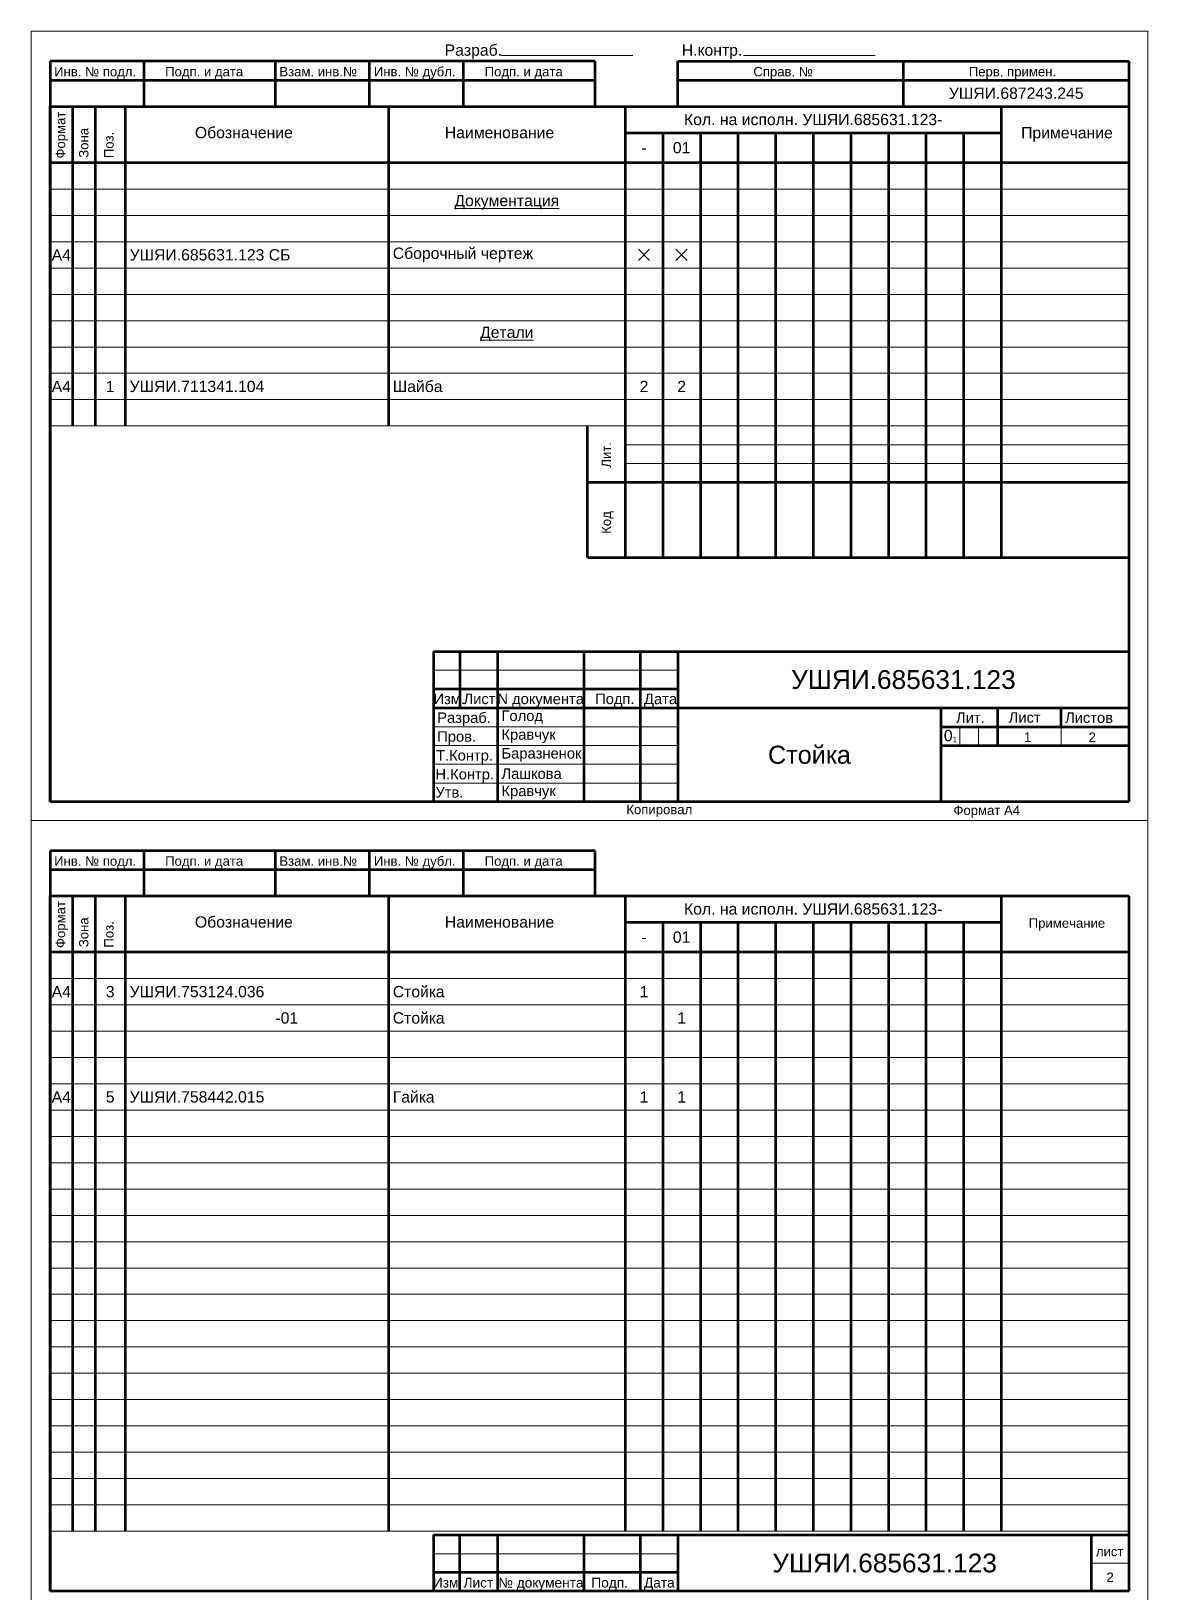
# Model space of a CAD drawing. Header units: millimetres. Extents: x 3219 to 51106, y -14166 to 2695.
# Drawn here: x 5304.4 to 5601.4, y 209.8 to 625.2 of the extents above; entities that cross this region are included whole.
import ezdxf
from ezdxf.enums import TextEntityAlignment as Align

# ---------------------------------------------------------------- set-up
doc = ezdxf.new("R2010")
doc.units = ezdxf.units.MM
doc.layers.get('0').update_dxf_attribs({"lineweight": 53})
doc.layers.add('FORMAT', color=2, linetype='Continuous')
for name, color, linetype, lineweight in [('TONK', 3, 'Continuous', 20), ('Размеры', 2, 'Continuous', 18), ('Штриховка', 80, 'Continuous', 20)]:
    doc.layers.add(name, color=color, linetype=linetype, lineweight=lineweight)
doc.styles.add('Arial', font='arial.ttf', dxfattribs={"height": 3})
doc.styles.add('Arialc', font='arial.ttf')
doc.styles.add('arialCYR', font='arial.ttf', dxfattribs={"height": 3})
doc.styles.add('Аrialc', font='arial.ttf')

msp = doc.modelspace()

# ---------------------------------------------------------------- linework, layer by layer
for p, q in [((5309.4, 617.15), (5309.4, 420.15)), ((5454.4, 617.15), (5309.4, 617.15)), ((5334.4, 605.15), (5334.4, 617.15)), ((5369.4, 605.15), (5369.4, 617.15)), ((5394.4, 605.15), (5394.4, 617.15)), ((5419.4, 605.15), (5419.4, 617.15)), ((5454.4, 605.15), (5454.4, 617.15)), ((5476.4, 605.15), (5476.4, 617.15)), ((5476.4, 617.15), (5596.4, 617.15)), ((5536.4, 605.15), (5536.4, 617.15)), ((5596.4, 617.15), (5596.4, 605.15)), ((5309.4, 612.15), (5454.4, 612.15)), ((5476.4, 612.15), (5596.4, 612.15)), ((5309.4, 605.15), (5596.4, 605.15)), ((5309.4, 420.15), (5309.4, 605.15)), ((5315.4, 605.15), (5315.4, 520.15)), ((5321.4, 605.15), (5321.4, 520.15)), ((5329.4, 605.15), (5329.4, 520.15)), ((5399.4, 605.15), (5399.4, 520.15)), ((5462.4, 605.15), (5462.4, 485.15)), ((5562.4, 605.15), (5562.4, 485.15)), ((5596.4, 605.15), (5596.4, 420.15)), ((5462.4, 598.15), (5562.4, 598.15)), ((5472.4, 598.15), (5472.4, 485.15)), ((5482.4, 598.15), (5482.4, 485.15)), ((5492.4, 598.15), (5492.4, 485.15)), ((5502.4, 598.15), (5502.4, 485.15)), ((5512.4, 598.15), (5512.4, 485.15)), ((5522.4, 598.15), (5522.4, 485.15)), ((5532.4, 598.15), (5532.4, 485.15)), ((5542.4, 598.15), (5542.4, 485.15)), ((5552.4, 598.15), (5552.4, 485.15)), ((5596.4, 590.15), (5309.4, 590.15)), ((5452.4, 485.15), (5452.4, 520.15)), ((5452.4, 505.15), (5596.4, 505.15)), ((5452.4, 485.15), (5596.4, 485.15)), ((5411.4, 460.15), (5596.4, 460.15)), ((5411.4, 460.15), (5411.4, 420.15)), ((5418.4, 460.15), (5418.4, 445.15)), ((5428.4, 460.15), (5428.4, 420.15)), ((5451.4, 460.15), (5451.4, 420.15)), ((5466.4, 460.15), (5466.4, 420.15)), ((5476.4, 460.15), (5476.4, 420.15)), ((5476.4, 450.15), (5411.4, 450.15)), ((5411.4, 445.15), (5476.4, 445.15)), ((5476.4, 445.15), (5596.4, 445.15)), ((5546.4, 420.15), (5546.4, 445.15)), ((5561.4, 445.15), (5561.4, 435.15)), ((5578.4, 440.15), (5578.4, 445.15)), ((5546.4, 440.15), (5596.4, 440.15)), ((5546.4, 435.15), (5596.4, 435.15)), ((5596.4, 420.15), (5309.4, 420.15)), ((5309.4, 407.15), (5309.4, 210.15)), ((5454.4, 407.15), (5309.4, 407.15)), ((5334.4, 395.15), (5334.4, 407.15)), ((5369.4, 395.15), (5369.4, 407.15)), ((5394.4, 395.15), (5394.4, 407.15)), ((5419.4, 395.15), (5419.4, 407.15)), ((5454.4, 395.15), (5454.4, 407.15)), ((5309.4, 402.15), (5454.4, 402.15)), ((5309.4, 395.15), (5596.4, 395.15)), ((5309.4, 210.15), (5309.4, 395.15)), ((5315.4, 395.15), (5315.4, 226.15)), ((5321.4, 395.15), (5321.4, 226.15)), ((5329.4, 395.15), (5329.4, 226.15)), ((5399.4, 395.15), (5399.4, 226.15)), ((5462.4, 395.15), (5462.4, 226.15)), ((5562.4, 395.15), (5562.4, 226.15)), ((5596.4, 395.15), (5596.4, 210.15)), ((5462.4, 388.15), (5562.4, 388.15)), ((5472.4, 388.15), (5472.4, 226.15)), ((5482.4, 388.15), (5482.4, 226.15)), ((5492.4, 388.15), (5492.4, 226.15)), ((5502.4, 388.15), (5502.4, 226.15)), ((5512.4, 388.15), (5512.4, 226.15)), ((5522.4, 388.15), (5522.4, 226.15)), ((5532.4, 388.15), (5532.4, 226.15)), ((5542.4, 388.15), (5542.4, 226.15)), ((5552.4, 388.15), (5552.4, 226.15)), ((5552.4, 388.15), (5552.4, 275.15)), ((5596.4, 380.15), (5309.4, 380.15)), ((5411.4, 225.15), (5596.4, 225.15)), ((5411.4, 225.15), (5411.4, 210.15)), ((5418.4, 210.15), (5418.4, 225.15)), ((5428.4, 225.15), (5428.4, 210.15)), ((5451.4, 225.15), (5451.4, 210.15)), ((5466.4, 225.15), (5466.4, 210.15)), ((5476.4, 225.15), (5476.4, 210.15)), ((5586.4, 210.15), (5586.4, 225.15)), ((5476.4, 215.15), (5411.4, 215.15)), ((5596.4, 210.15), (5309.4, 210.15))]:
    msp.add_line(p, q)
msp.add_lwpolyline([(5454.4, 395.15), (5454.4, 407.15)])
msp.add_lwpolyline([(5454.4, 395.15), (5454.4, 407.15)])
msp.add_lwpolyline([(5454.4, 395.15), (5454.4, 407.15)])
at = {"layer": 'FORMAT'}
for p, q in [((5309.4, 617.15), (5309.4, 605.15)), ((5596.4, 617.15), (5596.4, 605.15)), ((5364.4, 605.15), (5309.4, 605.15)), ((5309.4, 420.15), (5309.4, 605.15)), ((5309.4, 420.15), (5309.4, 605.15)), ((5596.4, 605.15), (5596.4, 420.15)), ((5465.9, 564.15), (5468.9, 567.15)), ((5465.9, 567.15), (5468.9, 564.15)), ((5475.9, 564.15), (5478.9, 567.15)), ((5475.9, 567.15), (5478.9, 564.15)), ((5309.4, 407.15), (5309.4, 395.15)), ((5364.4, 395.15), (5309.4, 395.15)), ((5309.4, 210.15), (5309.4, 395.15)), ((5309.4, 210.15), (5309.4, 395.15)), ((5596.4, 395.15), (5596.4, 210.15))]:
    msp.add_line(p, q, dxfattribs=at)
for points in [[(5309.4, 617.15), (5449.4, 617.15), (5454.4, 617.15)], [(5309.4, 617.15), (5449.4, 617.15), (5454.4, 617.15)], [(5309.4, 617.15), (5449.4, 617.15), (5454.4, 617.15)], [(5334.4, 605.15), (5334.4, 617.15)], [(5334.4, 605.15), (5334.4, 617.15)], [(5334.4, 605.15), (5334.4, 617.15)], [(5369.4, 605.15), (5369.4, 617.15)], [(5369.4, 605.15), (5369.4, 617.15)], [(5369.4, 605.15), (5369.4, 617.15)], [(5394.4, 605.15), (5394.4, 617.15)], [(5394.4, 605.15), (5394.4, 617.15)], [(5394.4, 605.15), (5394.4, 617.15)], [(5419.4, 605.15), (5419.4, 617.15)], [(5419.4, 605.15), (5419.4, 617.15)], [(5419.4, 605.15), (5419.4, 617.15)], [(5454.4, 605.15), (5454.4, 617.15)], [(5454.4, 605.15), (5454.4, 617.15)], [(5454.4, 605.15), (5454.4, 617.15)], [(5596.4, 617.15), (5476.4, 617.15)], [(5476.4, 605.15), (5476.4, 617.15)], [(5536.4, 605.15), (5536.4, 617.15)], [(5309.4, 612.15), (5449.4, 612.15), (5454.4, 612.15)], [(5309.4, 612.15), (5449.4, 612.15), (5454.4, 612.15)], [(5309.4, 612.15), (5449.4, 612.15), (5454.4, 612.15)], [(5596.4, 612.15), (5476.4, 612.15)], [(5596.4, 605.15), (5309.4, 605.15)], [(5309.4, 407.15), (5449.4, 407.15), (5454.4, 407.15)], [(5309.4, 407.15), (5449.4, 407.15), (5454.4, 407.15)], [(5309.4, 407.15), (5449.4, 407.15), (5454.4, 407.15)], [(5334.4, 395.15), (5334.4, 407.15)], [(5334.4, 395.15), (5334.4, 407.15)], [(5334.4, 395.15), (5334.4, 407.15)], [(5369.4, 395.15), (5369.4, 407.15)], [(5369.4, 395.15), (5369.4, 407.15)], [(5369.4, 395.15), (5369.4, 407.15)], [(5394.4, 395.15), (5394.4, 407.15)], [(5394.4, 395.15), (5394.4, 407.15)], [(5394.4, 395.15), (5394.4, 407.15)], [(5419.4, 395.15), (5419.4, 407.15)], [(5419.4, 395.15), (5419.4, 407.15)], [(5419.4, 395.15), (5419.4, 407.15)], [(5309.4, 402.15), (5449.4, 402.15), (5454.4, 402.15)], [(5309.4, 402.15), (5449.4, 402.15), (5454.4, 402.15)], [(5309.4, 402.15), (5449.4, 402.15), (5454.4, 402.15)], [(5596.4, 395.15), (5309.4, 395.15)]]:
    msp.add_lwpolyline(points, dxfattribs=at)
at = {"layer": 'TONK'}
for p, q in [((5411.4, 455.15), (5476.4, 455.15)), ((5411.4, 440.15), (5476.4, 440.15)), ((5551.4, 435.15), (5551.4, 440.15)), ((5556.4, 440.15), (5556.4, 435.15)), ((5578.4, 435.15), (5578.4, 440.15)), ((5476.4, 435.15), (5411.4, 435.15)), ((5476.4, 430.15), (5411.4, 430.15)), ((5411.4, 425.15), (5476.4, 425.15))]:
    msp.add_line(p, q, dxfattribs=at)
at = {"layer": 'Размеры'}
for p, q in [((5304.4, 625.15), (5304.4, 415.15)), ((5601.4, 625.15), (5304.4, 625.15)), ((5601.4, 415.15), (5601.4, 625.15)), ((5429.4, 618.65), (5464.4, 618.65)), ((5493.9, 618.65), (5528.9, 618.65)), ((5596.4, 583.15), (5309.4, 583.15)), ((5596.4, 576.15), (5309.4, 576.15)), ((5596.4, 569.15), (5309.4, 569.15)), ((5596.4, 562.15), (5309.4, 562.15)), ((5596.4, 555.15), (5309.4, 555.15)), ((5596.4, 548.15), (5309.4, 548.15)), ((5596.4, 541.15), (5309.4, 541.15)), ((5596.4, 534.15), (5309.4, 534.15)), ((5596.4, 527.15), (5309.4, 527.15)), ((5596.4, 520.15), (5309.4, 520.15)), ((5462.4, 515.15), (5596.4, 515.15)), ((5596.4, 510.15), (5462.4, 510.15)), ((5304.4, 415.15), (5601.4, 415.15)), ((5304.4, 415.15), (5304.4, 205.15)), ((5601.4, 415.15), (5304.4, 415.15)), ((5601.4, 205.15), (5601.4, 415.15)), ((5596.4, 373.15), (5309.4, 373.15)), ((5596.4, 366.15), (5309.4, 366.15)), ((5596.4, 359.15), (5309.4, 359.15)), ((5596.4, 352.15), (5309.4, 352.15)), ((5596.4, 345.15), (5309.4, 345.15)), ((5596.4, 338.15), (5309.4, 338.15)), ((5596.4, 331.15), (5309.4, 331.15)), ((5596.4, 324.15), (5309.4, 324.15)), ((5596.4, 317.15), (5309.4, 317.15)), ((5596.4, 310.15), (5309.4, 310.15)), ((5596.4, 303.15), (5309.4, 303.15)), ((5596.4, 296.15), (5309.4, 296.15)), ((5596.4, 289.15), (5309.4, 289.15)), ((5596.4, 282.15), (5309.4, 282.15)), ((5596.4, 275.15), (5309.4, 275.15)), ((5596.4, 268.15), (5309.4, 268.15)), ((5596.4, 261.15), (5309.4, 261.15)), ((5596.4, 254.15), (5309.4, 254.15)), ((5596.4, 247.15), (5309.4, 247.15)), ((5596.4, 240.15), (5309.4, 240.15)), ((5596.4, 233.15), (5309.4, 233.15)), ((5596.4, 226.15), (5309.4, 226.15)), ((5411.4, 220.15), (5476.4, 220.15)), ((5586.4, 217.65), (5596.4, 217.65))]:
    msp.add_line(p, q, dxfattribs=at)

# ---------------------------------------------------------------- texts
at = {"layer": 'FORMAT', "style": 'Arial'}
for s, height, p in [('Справ. №', 2.5, (5504.4, 613.15)), ('Перв. примен.', 2.5, (5565.4, 613.15)), ('Примечание', 3, (5579.9, 596.65)), ('Примечание', 2.5, (5579.9, 386.65))]:
    msp.add_text(s, height=height, dxfattribs=at).set_placement(p, align=Align.CENTER)
at = {"layer": 'TONK'}
for s, height, style, p in [('Изм.', 2.8, 'Arialc', (5411.4, 446.15)), ('Лист', 2.8, 'Arialc', (5419.4, 446.15)), ('N документа', 2.8, 'Arialc', (5428.4, 446.15)), ('Подп.', 2.8, 'Arialc', (5454.4, 446.15)), ('Дата', 2.8, 'Arialc', (5467.4, 446.15)), ('Разраб.', 2.8, 'Arialc', (5412.4, 441.15)), ('Лит.', 2.8, 'Arialc', (5550.4, 441.15)), ('Лист', 2.8, 'Arialc', (5564.4, 441.21)), ('Листов ', 2.8, 'Arialc', (5579.4, 441.15)), ('Пров.', 2.8, 'Arialc', (5412.4, 436.15)), ('1', 2.5, 'Arialc', (5568.46, 436.11)), ('2', 2.5, 'Arialc', (5585.66, 436.11)), ('Т.Контр.', 2.8, 'Arialc', (5412.08, 431.13)), ('Н.Контр.', 2.8, 'Arialc', (5411.92, 426.12)), ('Утв.', 2.8, 'Arialc', (5411.92, 421.3)), ('лист', 2.5, 'Аrialc', (5587.61, 219.48)), ('Изм.', 2.6, 'Аrialc', (5411.25, 211.15)), ('Лист', 2.6, 'Аrialc', (5419.4, 211.15)), ('№ документа', 2.6, 'Аrialc', (5428.65, 211.14)), ('Подп.', 2.6, 'Аrialc', (5453.4, 211.15)), ('Дата', 2.6, 'Аrialc', (5467.4, 211.15))]:
    msp.add_text(s, height=height, dxfattribs=dict(at, style=style)).set_placement(p)
at = {"layer": 'TONK', "style": 'Arialc'}
for s, insert, char_height, width, attachment_point in [('{\\LДокументация}', (5430.9, 579.65), 3, 63, 5), (' УШЯИ.685631.123 СБ', (5329.4, 565.65), 3, 70, 4), (' Сборочный чертеж', (5399.4, 565.65), 3, 63, 4), ('{\\LДетали}', (5430.9, 544.65), 3, 63, 5), ('А4', (5312.4, 530.65), 3, 6, 5), ('1', (5325.4, 530.65), 3, 8, 5), (' УШЯИ.711341.104', (5329.4, 530.65), 3, 70, 4), (' Шайба', (5399.4, 530.65), 3, 63, 4), ('А4', (5312.4, 369.65), 3, 6, 5), ('3', (5325.4, 369.65), 3, 8, 5), (' УШЯИ.753124.036', (5329.4, 369.65), 3, 70, 4), (' Стойка', (5399.4, 369.65), 3, 63, 4), ('            -01', (5365.4, 362.65), 3, 68, 5), (' Стойка', (5399.4, 362.65), 3, 63, 4), ('А4', (5312.4, 341.65), 3, 6, 5), ('5', (5325.4, 341.65), 3, 8, 5), (' УШЯИ.758442.015', (5329.4, 341.65), 3, 70, 4), (' Гайка', (5399.4, 341.65), 3, 63, 4), ('2', (5591.4, 213.9), 2.5, 10, 5)]:
    msp.add_mtext(s, dxfattribs=dict(at, insert=insert, char_height=char_height, width=width, attachment_point=attachment_point))
at = {"layer": 'Размеры', "style": 'Arial'}
for s, height, p in [('Разраб.', 3, (5422, 618.63)), ('Н.контр.', 3, (5485.5, 618.63)), ('Инв. № подл.', 2.5, (5321.4, 613.15)), ('Подп. и дата', 2.5, (5350.4, 613.15)), ('Инв. № дубл.', 2.5, (5406.4, 613.15)), ('Подп. и дата', 2.5, (5435.4, 613.15)), ('Обозначение', 3, (5360.96, 596.7)), ('Наименование', 3, (5428.97, 596.7)), ('Инв. № подл.', 2.5, (5321.4, 403.15)), ('Подп. и дата', 2.5, (5350.4, 403.15)), ('Инв. № дубл.', 2.5, (5406.4, 403.15)), ('Подп. и дата', 2.5, (5435.4, 403.15)), ('Обозначение', 3, (5360.96, 386.7)), ('Наименование', 3, (5428.97, 386.7))]:
    msp.add_text(s, height=height, dxfattribs=at).set_placement(p, align=Align.CENTER)
for p in [(5370.4, 613.15), (5370.4, 403.15)]:
    msp.add_text('Взам. инв.№', height=2.5, dxfattribs=at).set_placement(p)
for s, p in [('Формат', (5313.43, 597.52)), ('Зона', (5319.61, 595.46)), ('Поз.', (5326.29, 594.9)), ('Лит.', (5458.61, 512.46)), ('Код', (5458.61, 494.46)), ('Формат', (5313.43, 387.52)), ('Зона', (5319.61, 385.46)), ('Поз.', (5326.29, 384.9))]:
    msp.add_text(s, height=2.5, rotation=90, dxfattribs=at).set_placement(p, align=Align.CENTER)
at = {"layer": 'Размеры'}
for s, insert, char_height, width, attachment_point, style in [('УШЯИ.687243.245', (5566.4, 608.65), 3, 60, 5, 'Arialc'), ('Кол. на исполн. УШЯИ.685631.123-', (5512.4, 601.65), 3, 100, 5, 'Arialc'), ('01', (5477.4, 594.15), 3, 10, 5, 'Arialc'), ('-', (5467.4, 594.15), 3, 10, 5, 'Arialc'), ('А4', (5312.4, 565.65), 3, 6, 5, 'Arialc'), ('2', (5467.4, 530.65), 3, 10, 5, 'Arialc'), ('2', (5477.4, 530.65), 3, 10, 5, 'Arialc'), ('УШЯИ.685631.123', (5536.4, 452.65), 5, 120, 5, 'arialCYR'), (' Голод', (5428.4, 442.65), 2.8, 23, 4, 'Arialc'), (' Кравчук', (5428.4, 437.65), 2.8, 23, 4, 'Arialc'), ('\\A1;0{\\H0.5x;\\S^ 1;} ', (5548.9, 437.65), 3, 5, 5, 'Arialc'), (' Баразненок', (5428.4, 432.65), 2.8, 23, 4, 'Arialc'), (' Лашкова', (5428.4, 427.65), 2.8, 23, 4, 'Arialc'), (' Кравчук', (5428.4, 422.65), 2.8, 23, 4, 'Arialc'), ('Кол. на исполн. УШЯИ.685631.123-', (5512.4, 391.65), 3, 100, 5, 'Arialc'), ('-', (5467.4, 384.15), 3, 10, 5, 'Arialc'), ('01', (5477.4, 384.15), 3, 10, 5, 'Arialc'), ('1', (5467.4, 369.65), 3, 10, 5, 'Arialc'), ('1', (5477.4, 362.65), 3, 10, 5, 'Arialc'), ('1', (5467.4, 341.65), 3, 10, 5, 'Arialc'), ('1', (5477.4, 341.65), 3, 10, 5, 'Arialc'), ('УШЯИ.685631.123', (5531.4, 217.65), 5, 110, 5, 'arialCYR')]:
    msp.add_mtext(s, dxfattribs=dict(at, insert=insert, char_height=char_height, width=width, attachment_point=attachment_point, style=style))
at = {"layer": 'Размеры', "ltscale": 1.5, "insert": (5511.4, 432.65), "char_height": 4.8, "width": 70, "attachment_point": 5, "style": 'Arial'}
msp.add_mtext('Стойка', dxfattribs=at)
at = {"layer": 'Штриховка', "style": 'Arial'}
for s, p in [('Копировал', (5462.7, 416.86)), ('Формат А4', (5549.71, 416.65))]:
    msp.add_text(s, height=2.5, dxfattribs=at).set_placement(p)

doc.saveas('drawing.dxf')
